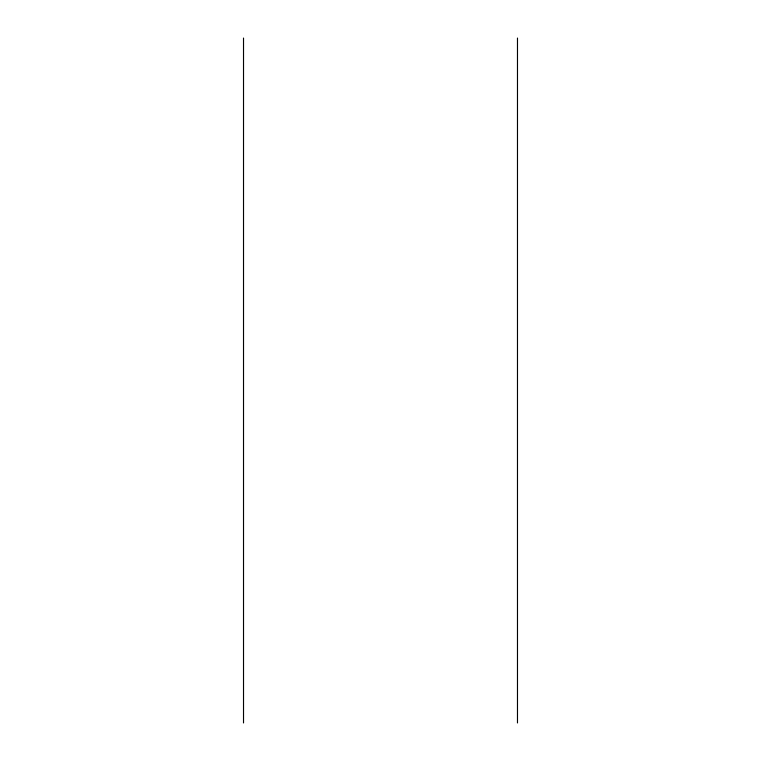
<?xml version="1.0" encoding="UTF-8"?>
<svg xmlns="http://www.w3.org/2000/svg" width="761" height="761" viewBox="0 0 761 761"><rect width="100%" height="100%" fill="white"/><g stroke="black" fill="none" stroke-linecap="round" stroke-linejoin="round"><path stroke-width="1.14" d="M517.48 38.05L517.48 722.95M243.52 38.05L243.52 722.95"/></g></svg>
